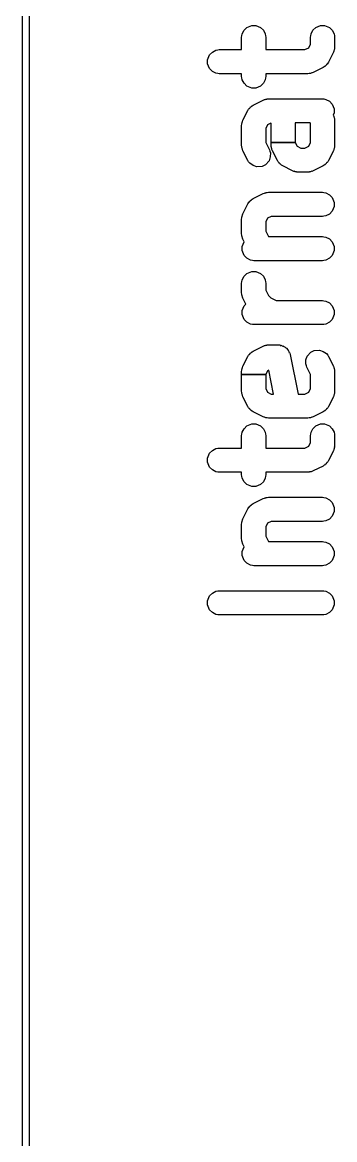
# Model space of a CAD drawing. Header units: millimetres. Extents: x 102.9 to 147, y -135 to -49.9.
# Drawn here: x 102.95 to 107.48, y -126.69 to -110.46 of the extents above; entities that cross this region are included whole.
import ezdxf

# ---------------------------------------------------------------- set-up
doc = ezdxf.new("R2010")
doc.units = ezdxf.units.MM
doc.layers.add('F.Silkscreen', color=41, linetype='CONTINUOUS', true_color=0xf2eda1)

msp = doc.modelspace()

# ---------------------------------------------------------------- linework, layer by layer
at = {"layer": 'F.Silkscreen', "linetype": 'CONTINUOUS'}
for p, q in [((102.95, -135), (102.95, -50)), ((103.05, -50.05), (103.05, -134.95)), ((106.135549, -110.659061), (106.141258, -110.63036)), ((106.141258, -110.63036), (106.168626, -110.579158)), ((106.168626, -110.579158), (106.209216, -110.538568)), ((106.209216, -110.538568), (106.279927, -110.509279)), ((106.279927, -110.509279), (106.337329, -110.509279)), ((106.337329, -110.509279), (106.40804, -110.538568)), ((106.40804, -110.538568), (106.44863, -110.579158)), ((106.44863, -110.579158), (106.475998, -110.63036)), ((106.475998, -110.63036), (106.481707, -110.659061)), ((107.135549, -110.659061), (107.141258, -110.63036)), ((107.141258, -110.63036), (107.168626, -110.579158)), ((107.168626, -110.579158), (107.209216, -110.538568)), ((107.209216, -110.538568), (107.279927, -110.509279)), ((107.279927, -110.509279), (107.337329, -110.509279)), ((107.337329, -110.509279), (107.40804, -110.538568)), ((107.40804, -110.538568), (107.44863, -110.579158)), ((107.44863, -110.579158), (107.475998, -110.63036)), ((107.475998, -110.63036), (107.481707, -110.659061)), ((106.133628, -110.67857), (106.135549, -110.659061)), ((106.133628, -110.860713), (106.133628, -110.67857)), ((106.481707, -110.659061), (106.483628, -110.67857)), ((106.483628, -110.67857), (106.483628, -110.860713)), ((107.106762, -110.833845), (107.133628, -110.780115)), ((107.133628, -110.67857), (107.135549, -110.659061)), ((107.133628, -110.780115), (107.133628, -110.67857)), ((107.481707, -110.659061), (107.483628, -110.67857)), ((107.483628, -110.67857), (107.483628, -110.821427)), ((105.639337, -111.007012), (105.668626, -110.936301)), ((105.668626, -110.936301), (105.709216, -110.895711)), ((105.709216, -110.895711), (105.760418, -110.868343)), ((105.760418, -110.868343), (105.789119, -110.862634)), ((105.789119, -110.862634), (105.808628, -110.860713)), ((105.808628, -110.860713), (106.133628, -110.860713)), ((106.483628, -110.860713), (107.053029, -110.860713)), ((107.053029, -110.860713), (107.106762, -110.833845)), ((107.465153, -110.899689), (107.393725, -111.042546)), ((107.472162, -110.88137), (107.465153, -110.899689)), ((107.475999, -110.869628), (107.471849, -110.877388)), ((107.471849, -110.877388), (107.473154, -110.877746)), ((107.473154, -110.877746), (107.472162, -110.88137)), ((107.477648, -110.861333), (107.475999, -110.869628)), ((107.479886, -110.853164), (107.477648, -110.861333)), ((107.480972, -110.844625), (107.479646, -110.844361)), ((107.479646, -110.844361), (107.479886, -110.853164)), ((107.481705, -110.840941), (107.480972, -110.844625)), ((107.483628, -110.821427), (107.481705, -110.840941)), ((105.639337, -111.064414), (105.639337, -111.007012)), ((105.668626, -111.135125), (105.639337, -111.064414)), ((107.315462, -111.120809), (107.172604, -111.192238)), ((107.332057, -111.110362), (107.315462, -111.120809)), ((107.343853, -111.101206), (107.332057, -111.110362)), ((107.349293, -111.093614), (107.34198, -111.098794)), ((107.34198, -111.098794), (107.343853, -111.101206)), ((107.350925, -111.095718), (107.349293, -111.093614)), ((107.355159, -111.092433), (107.350925, -111.095718)), ((107.359383, -111.086467), (107.355159, -111.092433)), ((107.365349, -111.082243), (107.359383, -111.086467)), ((107.368634, -111.078009), (107.365349, -111.082243)), ((107.37171, -111.069064), (107.36653, -111.076377)), ((107.36653, -111.076377), (107.368634, -111.078009)), ((107.374122, -111.070937), (107.37171, -111.069064)), ((107.383278, -111.059141), (107.374122, -111.070937)), ((107.393725, -111.042546), (107.383278, -111.059141)), ((105.709216, -111.175715), (105.668626, -111.135125)), ((105.760418, -111.203083), (105.709216, -111.175715)), ((105.789119, -111.208792), (105.760418, -111.203083)), ((105.808628, -111.210713), (105.789119, -111.208792)), ((106.133628, -111.210713), (105.808628, -111.210713)), ((106.133628, -111.249998), (106.133628, -111.210713)), ((106.135549, -111.269507), (106.133628, -111.249998)), ((106.141258, -111.298208), (106.135549, -111.269507)), ((106.481707, -111.269507), (106.475998, -111.298208)), ((106.483628, -111.249998), (106.481707, -111.269507)), ((107.094342, -111.210713), (106.483628, -111.210713)), ((106.483628, -111.210713), (106.483628, -111.249998)), ((107.113856, -111.20879), (107.094342, -111.210713)), ((107.11754, -111.208057), (107.113856, -111.20879)), ((107.126076, -111.206972), (107.117276, -111.206733)), ((107.117276, -111.206733), (107.11754, -111.208057)), ((107.134252, -111.204732), (107.126076, -111.206972)), ((107.142547, -111.203083), (107.134252, -111.204732)), ((107.150304, -111.198935), (107.142547, -111.203083)), ((107.150661, -111.200239), (107.150304, -111.198935)), ((107.154285, -111.199247), (107.150661, -111.200239)), ((107.172604, -111.192238), (107.154285, -111.199247)), ((106.168626, -111.34941), (106.141258, -111.298208)), ((106.209216, -111.39), (106.168626, -111.34941)), ((106.279927, -111.419289), (106.209216, -111.39)), ((106.337329, -111.419289), (106.279927, -111.419289)), ((106.40804, -111.39), (106.337329, -111.419289)), ((106.44863, -111.34941), (106.40804, -111.39)), ((106.475998, -111.298208), (106.44863, -111.34941)), ((106.301795, -111.664902), (106.444652, -111.593474)), ((106.444652, -111.593474), (106.46294, -111.586474)), ((106.46294, -111.586474), (106.466563, -111.585481)), ((106.466563, -111.585481), (106.466921, -111.586787)), ((106.466921, -111.586787), (106.474704, -111.58263)), ((106.474704, -111.58263), (106.483014, -111.580976)), ((106.483014, -111.580976), (106.491187, -111.578739)), ((106.491187, -111.578739), (106.500009, -111.578977)), ((106.499745, -111.577647), (106.50343, -111.576915)), ((106.500009, -111.578977), (106.499745, -111.577647)), ((106.50343, -111.576915), (106.522914, -111.574999)), ((106.522914, -111.574999), (107.308628, -111.574999)), ((107.308628, -111.574999), (107.328137, -111.57692)), ((107.328137, -111.57692), (107.356838, -111.582629)), ((107.356838, -111.582629), (107.40804, -111.609997)), ((107.40804, -111.609997), (107.44863, -111.650587)), ((106.152103, -111.886021), (106.223532, -111.743164)), ((106.223532, -111.743164), (106.233973, -111.726577)), ((106.233973, -111.726577), (106.243128, -111.71478)), ((106.243128, -111.71478), (106.245535, -111.716648)), ((106.245535, -111.716648), (106.250735, -111.709308)), ((106.248639, -111.707681), (106.251925, -111.703448)), ((106.250735, -111.709308), (106.248639, -111.707681)), ((106.251925, -111.703448), (106.257868, -111.699238)), ((106.257868, -111.699238), (106.262078, -111.693295)), ((106.262078, -111.693295), (106.266311, -111.690009)), ((106.266311, -111.690009), (106.267938, -111.692105)), ((106.267938, -111.692105), (106.275278, -111.686905)), ((106.27341, -111.684498), (106.285207, -111.675343)), ((106.275278, -111.686905), (106.27341, -111.684498)), ((106.285207, -111.675343), (106.301795, -111.664902)), ((107.44863, -111.650587), (107.477919, -111.721298)), ((107.477919, -111.721298), (107.477919, -111.7787)), ((106.137367, -111.93256), (106.139602, -111.924395)), ((106.137604, -111.941378), (106.137367, -111.93256)), ((106.139602, -111.924395), (106.141259, -111.916069)), ((106.141259, -111.916069), (106.145414, -111.90829)), ((106.14411, -111.907933), (106.145103, -111.90431)), ((106.145414, -111.90829), (106.14411, -111.907933)), ((106.145103, -111.90431), (106.152103, -111.886021)), ((106.558937, -111.927642), (106.510493, -111.951863)), ((106.5622, -111.934168), (106.558937, -111.927642)), ((106.5622, -112.208687), (106.5622, -111.934168)), ((107.129043, -111.924999), (106.9122, -111.924999)), ((106.9122, -111.924999), (106.9122, -112.208687)), ((107.133628, -111.934168), (107.129043, -111.924999)), ((107.133628, -112.208687), (107.133628, -111.934168)), ((107.477919, -111.7787), (107.464003, -111.812295)), ((107.464003, -111.812295), (107.465152, -111.814593)), ((107.465152, -111.814593), (107.47216, -111.832906)), ((107.473152, -111.836529), (107.471847, -111.836886)), ((107.471847, -111.836886), (107.475999, -111.844654)), ((107.47216, -111.832906), (107.473152, -111.836529)), ((107.475999, -111.844654), (107.47765, -111.852959)), ((107.47765, -111.852959), (107.479886, -111.861121)), ((107.479886, -111.861121), (107.479645, -111.869926)), ((107.479645, -111.869926), (107.480973, -111.869662)), ((107.480973, -111.869662), (107.481706, -111.873347)), ((107.481706, -111.873347), (107.483628, -111.892856)), ((107.483628, -111.892856), (107.483628, -112.249999)), ((106.133628, -111.964284), (106.135544, -111.9448)), ((106.133628, -112.249999), (106.133628, -111.964284)), ((106.135544, -111.9448), (106.136276, -111.941115)), ((106.136276, -111.941115), (106.137604, -111.941378)), ((106.510493, -111.951863), (106.483628, -112.005595)), ((106.483628, -112.005595), (106.483628, -112.208686)), ((106.135545, -112.269488), (106.133628, -112.249999)), ((106.483628, -112.208686), (106.536582, -112.314594)), ((106.5622, -112.249999), (106.5622, -112.208687)), ((106.5622, -112.208687), (106.9122, -112.208687)), ((106.9122, -112.208687), (106.5622, -112.208687)), ((106.564117, -112.269488), (106.5622, -112.249999)), ((106.9122, -112.208687), (106.939064, -112.262418)), ((106.939064, -112.262418), (106.992797, -112.289284)), ((107.05303, -112.289284), (107.106762, -112.262418)), ((107.106762, -112.262418), (107.133628, -112.208687)), ((107.483628, -112.249999), (107.481705, -112.269513)), ((106.136277, -112.273172), (106.135545, -112.269488)), ((106.137603, -112.272908), (106.136277, -112.273172)), ((106.137367, -112.281725), (106.137603, -112.272908)), ((106.139605, -112.289899), (106.137367, -112.281725)), ((106.141259, -112.298212), (106.139605, -112.289899)), ((106.145413, -112.305985), (106.141259, -112.298212)), ((106.144108, -112.306343), (106.145413, -112.305985)), ((106.145101, -112.309967), (106.144108, -112.306343)), ((106.152103, -112.328262), (106.145101, -112.309967)), ((106.223532, -112.471119), (106.152103, -112.328262)), ((106.549737, -112.419161), (106.531585, -112.473618)), ((106.536582, -112.314594), (106.543588, -112.332903)), ((106.543588, -112.332903), (106.551317, -112.361127)), ((106.551317, -112.361127), (106.549737, -112.419161)), ((106.564849, -112.273172), (106.564117, -112.269488)), ((106.566175, -112.272908), (106.564849, -112.273172)), ((106.565939, -112.281725), (106.566175, -112.272908)), ((106.568177, -112.289899), (106.565939, -112.281725)), ((106.569831, -112.298212), (106.568177, -112.289899)), ((106.573985, -112.305985), (106.569831, -112.298212)), ((106.57268, -112.306343), (106.573985, -112.305985)), ((106.573673, -112.309967), (106.57268, -112.306343)), ((106.580675, -112.328261), (106.573673, -112.309967)), ((106.652103, -112.471118), (106.580675, -112.328261)), ((106.992797, -112.289284), (107.05303, -112.289284)), ((107.465153, -112.328261), (107.393725, -112.471118)), ((107.472162, -112.309942), (107.465153, -112.328261)), ((107.475999, -112.2982), (107.471849, -112.30596)), ((107.471849, -112.30596), (107.473154, -112.306318)), ((107.473154, -112.306318), (107.472162, -112.309942)), ((107.477648, -112.289905), (107.475999, -112.2982)), ((107.479886, -112.281736), (107.477648, -112.289905)), ((107.480972, -112.273197), (107.479646, -112.272933)), ((107.479646, -112.272933), (107.479886, -112.281736)), ((107.481705, -112.269513), (107.480972, -112.273197)), ((106.233976, -112.487709), (106.223532, -112.471119)), ((106.251918, -112.510827), (106.233976, -112.487709)), ((106.299295, -112.544384), (106.251918, -112.510827)), ((106.353752, -112.562536), (106.299295, -112.544384)), ((106.430095, -112.55711), (106.353752, -112.562536)), ((106.481437, -112.531439), (106.430095, -112.55711)), ((106.481438, -112.531438), (106.481437, -112.531439)), ((106.531585, -112.473618), (106.481438, -112.531438)), ((106.662547, -112.487709), (106.652103, -112.471118)), ((106.671702, -112.499505), (106.662547, -112.487709)), ((106.67411, -112.497635), (106.671702, -112.499505)), ((106.679301, -112.504963), (106.67411, -112.497635)), ((106.677203, -112.506592), (106.679301, -112.504963)), ((106.680489, -112.510826), (106.677203, -112.506592)), ((106.68644, -112.51504), (106.680489, -112.510826)), ((106.69066, -112.520998), (106.68644, -112.51504)), ((106.694893, -112.524283), (106.69066, -112.520998)), ((106.696523, -112.522182), (106.694893, -112.524283)), ((106.703847, -112.527369), (106.696523, -112.522182)), ((106.701977, -112.52978), (106.703847, -112.527369)), ((106.713774, -112.538936), (106.701977, -112.52978)), ((106.730366, -112.549381), (106.713774, -112.538936)), ((106.873223, -112.620809), (106.730366, -112.549381)), ((107.315462, -112.549381), (107.172604, -112.620809)), ((107.332057, -112.538934), (107.315462, -112.549381)), ((107.343853, -112.529778), (107.332057, -112.538934)), ((107.349293, -112.522186), (107.34198, -112.527366)), ((107.34198, -112.527366), (107.343853, -112.529778)), ((107.350925, -112.52429), (107.349293, -112.522186)), ((107.355159, -112.521005), (107.350925, -112.52429)), ((107.359383, -112.515039), (107.355159, -112.521005)), ((107.365349, -112.510815), (107.359383, -112.515039)), ((107.368634, -112.506581), (107.365349, -112.510815)), ((107.37171, -112.497636), (107.36653, -112.504949)), ((107.36653, -112.504949), (107.368634, -112.506581)), ((107.374122, -112.499509), (107.37171, -112.497636)), ((107.383278, -112.487713), (107.374122, -112.499509)), ((107.393725, -112.471118), (107.383278, -112.487713)), ((106.891535, -112.627816), (106.873223, -112.620809)), ((106.895158, -112.628808), (106.891535, -112.627816)), ((106.895515, -112.627503), (106.895158, -112.628808)), ((106.903283, -112.631655), (106.895515, -112.627503)), ((106.911588, -112.633306), (106.903283, -112.631655)), ((106.91975, -112.635542), (106.911588, -112.633306)), ((106.928555, -112.635301), (106.91975, -112.635542)), ((106.928291, -112.636629), (106.928555, -112.635301)), ((106.931976, -112.637362), (106.928291, -112.636629)), ((106.951485, -112.639284), (106.931976, -112.637362)), ((107.094342, -112.639284), (106.951485, -112.639284)), ((107.113856, -112.637361), (107.094342, -112.639284)), ((107.11754, -112.636628), (107.113856, -112.637361)), ((107.126076, -112.635543), (107.117276, -112.635304)), ((107.117276, -112.635304), (107.11754, -112.636628)), ((107.134252, -112.633303), (107.126076, -112.635543)), ((107.142547, -112.631654), (107.134252, -112.633303)), ((107.150304, -112.627506), (107.142547, -112.631654)), ((107.150661, -112.62881), (107.150304, -112.627506)), ((107.154285, -112.627818), (107.150661, -112.62881)), ((107.172604, -112.620809), (107.154285, -112.627818)), ((106.233973, -113.08372), (106.243128, -113.071923)), ((106.243128, -113.071923), (106.245535, -113.073791)), ((106.245535, -113.073791), (106.250735, -113.066451)), ((106.248639, -113.064824), (106.251925, -113.060591)), ((106.250735, -113.066451), (106.248639, -113.064824)), ((106.251925, -113.060591), (106.257868, -113.056381)), ((106.257868, -113.056381), (106.262078, -113.050438)), ((106.262078, -113.050438), (106.266311, -113.047152)), ((106.266311, -113.047152), (106.267938, -113.049248)), ((106.267938, -113.049248), (106.275278, -113.044048)), ((106.27341, -113.041641), (106.285207, -113.032486)), ((106.275278, -113.044048), (106.27341, -113.041641)), ((106.285207, -113.032486), (106.301795, -113.022045)), ((106.301795, -113.022045), (106.444652, -112.950617)), ((106.444652, -112.950617), (106.46294, -112.943617)), ((106.46294, -112.943617), (106.466563, -112.942624)), ((106.466563, -112.942624), (106.466921, -112.94393)), ((106.466921, -112.94393), (106.474704, -112.939773)), ((106.474704, -112.939773), (106.483014, -112.938119)), ((106.483014, -112.938119), (106.491187, -112.935882)), ((106.491187, -112.935882), (106.500009, -112.93612)), ((106.499745, -112.93479), (106.50343, -112.934058)), ((106.500009, -112.93612), (106.499745, -112.93479)), ((106.50343, -112.934058), (106.522914, -112.932142)), ((106.522914, -112.932142), (107.308628, -112.932142)), ((107.308628, -112.932142), (107.328137, -112.934063)), ((107.328137, -112.934063), (107.356838, -112.939772)), ((107.356838, -112.939772), (107.40804, -112.96714)), ((107.40804, -112.96714), (107.44863, -113.00773)), ((107.44863, -113.00773), (107.477919, -113.078441)), ((106.152103, -113.243164), (106.223532, -113.100307)), ((106.223532, -113.100307), (106.233973, -113.08372)), ((107.44863, -113.206554), (107.40804, -113.247144)), ((107.477919, -113.135843), (107.44863, -113.206554)), ((107.477919, -113.078441), (107.477919, -113.135843)), ((106.133628, -113.321427), (106.135544, -113.301943)), ((106.133628, -113.535713), (106.133628, -113.321427)), ((106.135544, -113.301943), (106.136276, -113.298258)), ((106.136276, -113.298258), (106.137604, -113.298521)), ((106.137367, -113.289703), (106.139602, -113.281538)), ((106.137604, -113.298521), (106.137367, -113.289703)), ((106.139602, -113.281538), (106.141259, -113.273212)), ((106.141259, -113.273212), (106.145414, -113.265433)), ((106.14411, -113.265076), (106.145103, -113.261453)), ((106.145414, -113.265433), (106.14411, -113.265076)), ((106.145103, -113.261453), (106.152103, -113.243164)), ((106.510493, -113.309006), (106.483628, -113.362738)), ((106.483628, -113.362738), (106.483628, -113.4944)), ((106.564224, -113.282142), (106.510493, -113.309006)), ((107.308628, -113.282142), (106.564224, -113.282142)), ((107.328137, -113.280221), (107.308628, -113.282142)), ((107.356838, -113.274512), (107.328137, -113.280221)), ((107.40804, -113.247144), (107.356838, -113.274512)), ((106.135545, -113.555202), (106.133628, -113.535713)), ((106.136277, -113.558886), (106.135545, -113.555202)), ((106.137603, -113.558622), (106.136277, -113.558886)), ((106.137367, -113.567439), (106.137603, -113.558622)), ((106.483628, -113.4944), (106.523881, -113.574906)), ((106.139605, -113.575613), (106.137367, -113.567439)), ((106.139337, -113.721298), (106.168626, -113.650587)), ((106.139337, -113.7787), (106.139337, -113.721298)), ((106.141259, -113.583926), (106.139605, -113.575613)), ((106.145413, -113.591699), (106.141259, -113.583926)), ((106.144108, -113.592057), (106.145413, -113.591699)), ((106.145101, -113.595681), (106.144108, -113.592057)), ((106.152103, -113.613976), (106.145101, -113.595681)), ((106.169814, -113.649398), (106.152103, -113.613976)), ((106.168626, -113.650587), (106.169814, -113.649398)), ((106.523881, -113.574906), (106.523974, -113.574999)), ((106.523974, -113.574999), (107.308628, -113.574999)), ((107.308628, -113.574999), (107.328137, -113.57692)), ((107.328137, -113.57692), (107.356838, -113.582629)), ((107.356838, -113.582629), (107.40804, -113.609997)), ((107.40804, -113.609997), (107.44863, -113.650587)), ((107.44863, -113.650587), (107.477919, -113.721298)), ((107.477919, -113.721298), (107.477919, -113.7787)), ((106.168626, -113.849411), (106.139337, -113.7787)), ((106.209216, -113.890001), (106.168626, -113.849411)), ((107.44863, -113.849411), (107.40804, -113.890001)), ((107.477919, -113.7787), (107.44863, -113.849411)), ((106.260418, -113.917369), (106.209216, -113.890001)), ((106.289119, -113.923078), (106.260418, -113.917369)), ((106.308628, -113.924999), (106.289119, -113.923078)), ((107.308628, -113.924999), (106.308628, -113.924999)), ((107.328137, -113.923078), (107.308628, -113.924999)), ((107.356838, -113.917369), (107.328137, -113.923078)), ((107.40804, -113.890001), (107.356838, -113.917369)), ((106.135549, -114.230489), (106.141258, -114.201788)), ((106.141258, -114.201788), (106.168626, -114.150586)), ((106.168626, -114.150586), (106.209216, -114.109996)), ((106.209216, -114.109996), (106.279927, -114.080707)), ((106.279927, -114.080707), (106.337329, -114.080707)), ((106.337329, -114.080707), (106.40804, -114.109996)), ((106.40804, -114.109996), (106.44863, -114.150586)), ((106.44863, -114.150586), (106.475998, -114.201788)), ((106.475998, -114.201788), (106.481707, -114.230489)), ((106.133628, -114.249998), (106.135549, -114.230489)), ((106.133628, -114.392855), (106.133628, -114.249998)), ((106.481707, -114.230489), (106.483628, -114.249998)), ((106.483628, -114.249998), (106.483628, -114.351543)), ((106.483628, -114.351543), (106.523881, -114.432049)), ((106.135545, -114.412344), (106.133628, -114.392855)), ((106.136277, -114.416028), (106.135545, -114.412344)), ((106.137603, -114.415764), (106.136277, -114.416028)), ((106.137367, -114.424581), (106.137603, -114.415764)), ((106.139605, -114.432755), (106.137367, -114.424581)), ((106.141259, -114.441068), (106.139605, -114.432755)), ((106.145413, -114.448841), (106.141259, -114.441068)), ((106.144108, -114.449199), (106.145413, -114.448841)), ((106.145101, -114.452823), (106.144108, -114.449199)), ((106.152103, -114.471117), (106.145101, -114.452823)), ((106.193624, -114.554159), (106.152103, -114.471117)), ((106.523881, -114.432049), (106.555148, -114.463316)), ((106.555148, -114.463316), (106.635655, -114.50357)), ((106.635655, -114.50357), (107.308628, -114.50357)), ((107.308628, -114.50357), (107.328137, -114.505491)), ((107.328137, -114.505491), (107.356838, -114.5112)), ((107.356838, -114.5112), (107.40804, -114.538568)), ((106.139337, -114.649869), (106.168626, -114.579158)), ((106.139337, -114.707271), (106.139337, -114.649869)), ((106.168626, -114.579158), (106.193624, -114.554159)), ((107.40804, -114.538568), (107.44863, -114.579158)), ((107.44863, -114.579158), (107.477919, -114.649869)), ((107.477919, -114.649869), (107.477919, -114.707271)), ((106.168626, -114.777982), (106.139337, -114.707271)), ((106.209216, -114.818572), (106.168626, -114.777982)), ((106.260418, -114.84594), (106.209216, -114.818572)), ((106.289119, -114.851649), (106.260418, -114.84594)), ((106.308628, -114.85357), (106.289119, -114.851649)), ((107.308628, -114.85357), (106.308628, -114.85357)), ((107.328137, -114.851649), (107.308628, -114.85357)), ((107.356838, -114.84594), (107.328137, -114.851649)), ((107.40804, -114.818572), (107.356838, -114.84594)), ((107.44863, -114.777982), (107.40804, -114.818572)), ((107.477919, -114.707271), (107.44863, -114.777982)), ((106.301795, -115.23633), (106.444652, -115.164902)), ((106.444652, -115.164902), (106.46294, -115.157902)), ((106.46294, -115.157902), (106.466563, -115.156909)), ((106.466563, -115.156909), (106.466921, -115.158215)), ((106.466921, -115.158215), (106.474704, -115.154058)), ((106.474704, -115.154058), (106.483014, -115.152404)), ((106.483014, -115.152404), (106.491187, -115.150167)), ((106.491187, -115.150167), (106.500009, -115.150405)), ((106.499745, -115.149075), (106.50343, -115.148343)), ((106.500009, -115.150405), (106.499745, -115.149075)), ((106.50343, -115.148343), (106.522914, -115.146427)), ((106.522914, -115.146427), (106.665771, -115.146427)), ((106.665771, -115.146427), (106.685277, -115.148348)), ((106.685277, -115.148348), (106.696148, -115.15051)), ((106.696148, -115.15051), (106.694944, -115.15656)), ((106.694944, -115.15656), (106.701779, -115.157913)), ((106.701779, -115.157913), (106.702982, -115.151869)), ((106.702982, -115.151869), (106.713988, -115.154059)), ((106.713988, -115.154059), (106.732614, -115.164015)), ((106.732614, -115.164015), (106.73579, -115.164644)), ((106.73579, -115.164644), (106.73893, -115.166737)), ((106.73893, -115.166737), (106.738608, -115.167219)), ((106.738608, -115.167219), (106.765183, -115.181425)), ((106.765183, -115.181425), (106.773625, -115.189867)), ((106.152103, -115.457449), (106.223532, -115.314592)), ((106.223532, -115.314592), (106.233973, -115.298005)), ((106.233973, -115.298005), (106.243128, -115.286208)), ((106.243128, -115.286208), (106.245535, -115.288076)), ((106.245535, -115.288076), (106.250735, -115.280736)), ((106.248639, -115.279109), (106.251925, -115.274876)), ((106.250735, -115.280736), (106.248639, -115.279109)), ((106.251925, -115.274876), (106.257868, -115.270666)), ((106.257868, -115.270666), (106.262078, -115.264723)), ((106.262078, -115.264723), (106.266311, -115.261437)), ((106.266311, -115.261437), (106.267938, -115.263533)), ((106.267938, -115.263533), (106.275278, -115.258333)), ((106.27341, -115.255926), (106.285207, -115.246771)), ((106.275278, -115.258333), (106.27341, -115.255926)), ((106.285207, -115.246771), (106.301795, -115.23633)), ((106.773625, -115.189867), (106.783558, -115.196489)), ((106.783558, -115.196489), (106.802693, -115.219756)), ((106.802693, -115.219756), (106.803104, -115.219346)), ((106.803104, -115.219346), (106.805773, -115.222015)), ((106.805773, -115.222015), (106.807012, -115.225008)), ((106.807012, -115.225008), (106.820437, -115.241331)), ((106.824742, -115.251694), (106.819046, -115.25406)), ((106.819046, -115.25406), (106.821708, -115.260486)), ((106.820437, -115.241331), (106.824742, -115.251694)), ((106.821708, -115.260486), (106.827411, -115.258117)), ((106.827411, -115.258117), (106.831664, -115.268355)), ((106.831664, -115.268355), (106.837373, -115.287106)), ((106.837373, -115.287106), (106.952094, -115.860712)), ((107.06752, -115.36655), (107.085672, -115.312093)), ((107.085672, -115.312093), (107.135819, -115.254273)), ((107.135819, -115.254273), (107.13582, -115.254272)), ((107.13582, -115.254272), (107.187162, -115.228601)), ((107.187162, -115.228601), (107.263505, -115.223175)), ((107.263505, -115.223175), (107.317962, -115.241327)), ((107.317962, -115.241327), (107.365339, -115.274884)), ((107.365339, -115.274884), (107.383281, -115.298002)), ((107.383281, -115.298002), (107.393725, -115.314593)), ((107.393725, -115.314593), (107.465153, -115.45745)), ((106.137367, -115.503988), (106.139602, -115.495823)), ((106.137604, -115.512806), (106.137367, -115.503988)), ((106.139602, -115.495823), (106.141259, -115.487497)), ((106.141259, -115.487497), (106.145414, -115.479718)), ((106.14411, -115.479361), (106.145103, -115.475738)), ((106.145414, -115.479718), (106.14411, -115.479361)), ((106.145103, -115.475738), (106.152103, -115.457449)), ((107.06594, -115.424584), (107.06752, -115.36655)), ((107.073669, -115.452808), (107.06594, -115.424584)), ((107.080675, -115.471117), (107.073669, -115.452808)), ((107.133628, -115.577023), (107.080675, -115.471117)), ((107.465153, -115.45745), (107.47216, -115.475762)), ((107.473152, -115.479385), (107.471847, -115.479742)), ((107.471847, -115.479742), (107.475999, -115.48751)), ((107.47216, -115.475762), (107.473152, -115.479385)), ((107.475999, -115.48751), (107.47765, -115.495815)), ((107.47765, -115.495815), (107.479886, -115.503977)), ((107.479886, -115.503977), (107.479645, -115.512782)), ((106.133628, -115.535712), (106.135544, -115.516228)), ((106.133628, -115.577023), (106.133628, -115.535712)), ((106.133628, -115.821427), (106.133628, -115.577023)), ((106.133628, -115.577023), (106.483628, -115.577023)), ((106.483628, -115.577023), (106.133628, -115.577023)), ((106.135544, -115.516228), (106.136276, -115.512543)), ((106.136276, -115.512543), (106.137604, -115.512806)), ((106.510493, -115.523291), (106.483628, -115.577023)), ((106.483628, -115.577023), (106.483628, -115.780114)), ((106.526115, -115.51548), (106.510493, -115.523291)), ((106.595162, -115.860712), (106.526115, -115.51548)), ((107.133628, -115.780115), (107.133628, -115.577023)), ((107.479645, -115.512782), (107.480973, -115.512518)), ((107.480973, -115.512518), (107.481706, -115.516203)), ((107.481706, -115.516203), (107.483628, -115.535712)), ((107.483628, -115.535712), (107.483628, -115.821427)), ((106.135545, -115.840916), (106.133628, -115.821427)), ((106.483628, -115.780114), (106.510493, -115.833846)), ((107.106762, -115.833846), (107.133628, -115.780115)), ((107.483628, -115.821427), (107.481705, -115.840941)), ((106.136277, -115.8446), (106.135545, -115.840916)), ((106.137603, -115.844336), (106.136277, -115.8446)), ((106.137367, -115.853153), (106.137603, -115.844336)), ((106.139605, -115.861327), (106.137367, -115.853153)), ((106.141259, -115.86964), (106.139605, -115.861327)), ((106.145413, -115.877413), (106.141259, -115.86964)), ((106.144108, -115.877771), (106.145413, -115.877413)), ((106.145101, -115.881395), (106.144108, -115.877771)), ((106.152103, -115.89969), (106.145101, -115.881395)), ((106.223532, -116.042547), (106.152103, -115.89969)), ((106.510493, -115.833846), (106.564226, -115.860712)), ((106.564226, -115.860712), (106.595162, -115.860712)), ((106.952094, -115.860712), (107.05303, -115.860712)), ((107.05303, -115.860712), (107.106762, -115.833846)), ((107.465153, -115.899689), (107.393725, -116.042546)), ((107.472162, -115.88137), (107.465153, -115.899689)), ((107.475999, -115.869628), (107.471849, -115.877388)), ((107.471849, -115.877388), (107.473154, -115.877746)), ((107.473154, -115.877746), (107.472162, -115.88137)), ((107.477648, -115.861333), (107.475999, -115.869628)), ((107.479886, -115.853164), (107.477648, -115.861333)), ((107.480972, -115.844625), (107.479646, -115.844361)), ((107.479646, -115.844361), (107.479886, -115.853164)), ((107.481705, -115.840941), (107.480972, -115.844625)), ((106.233976, -116.059137), (106.223532, -116.042547)), ((106.243131, -116.070933), (106.233976, -116.059137)), ((106.245539, -116.069063), (106.243131, -116.070933)), ((106.25073, -116.076391), (106.245539, -116.069063)), ((106.248632, -116.07802), (106.25073, -116.076391)), ((106.251918, -116.082254), (106.248632, -116.07802)), ((106.257869, -116.086468), (106.251918, -116.082254)), ((106.262089, -116.092426), (106.257869, -116.086468)), ((106.266322, -116.095711), (106.262089, -116.092426)), ((106.267952, -116.09361), (106.266322, -116.095711)), ((106.275276, -116.098797), (106.267952, -116.09361)), ((106.273406, -116.101208), (106.275276, -116.098797)), ((106.285203, -116.110364), (106.273406, -116.101208)), ((106.301795, -116.120809), (106.285203, -116.110364)), ((106.444652, -116.192237), (106.301795, -116.120809)), ((107.315462, -116.120809), (107.172604, -116.192237)), ((107.332057, -116.110362), (107.315462, -116.120809)), ((107.343853, -116.101206), (107.332057, -116.110362)), ((107.349293, -116.093614), (107.34198, -116.098794)), ((107.34198, -116.098794), (107.343853, -116.101206)), ((107.350925, -116.095718), (107.349293, -116.093614)), ((107.355159, -116.092433), (107.350925, -116.095718)), ((107.359383, -116.086467), (107.355159, -116.092433)), ((107.365349, -116.082243), (107.359383, -116.086467)), ((107.368634, -116.078009), (107.365349, -116.082243)), ((107.37171, -116.069064), (107.36653, -116.076377)), ((107.36653, -116.076377), (107.368634, -116.078009)), ((107.374122, -116.070937), (107.37171, -116.069064)), ((107.383278, -116.059141), (107.374122, -116.070937)), ((107.393725, -116.042546), (107.383278, -116.059141)), ((106.209216, -116.324282), (106.279927, -116.294993)), ((106.279927, -116.294993), (106.337329, -116.294993)), ((106.337329, -116.294993), (106.40804, -116.324282)), ((106.462964, -116.199244), (106.444652, -116.192237)), ((106.466587, -116.200236), (106.462964, -116.199244)), ((106.466944, -116.198931), (106.466587, -116.200236)), ((106.474712, -116.203083), (106.466944, -116.198931)), ((106.483017, -116.204734), (106.474712, -116.203083)), ((106.491179, -116.20697), (106.483017, -116.204734)), ((106.499984, -116.206729), (106.491179, -116.20697)), ((106.49972, -116.208057), (106.499984, -116.206729)), ((106.503405, -116.20879), (106.49972, -116.208057)), ((106.522914, -116.210712), (106.503405, -116.20879)), ((107.094342, -116.210712), (106.522914, -116.210712)), ((107.113856, -116.208789), (107.094342, -116.210712)), ((107.11754, -116.208056), (107.113856, -116.208789)), ((107.126076, -116.206971), (107.117276, -116.206732)), ((107.117276, -116.206732), (107.11754, -116.208056)), ((107.134252, -116.204731), (107.126076, -116.206971)), ((107.142547, -116.203082), (107.134252, -116.204731)), ((107.150304, -116.198934), (107.142547, -116.203082)), ((107.150661, -116.200238), (107.150304, -116.198934)), ((107.154285, -116.199246), (107.150661, -116.200238)), ((107.172604, -116.192237), (107.154285, -116.199246)), ((107.209216, -116.324282), (107.279927, -116.294993)), ((107.279927, -116.294993), (107.337329, -116.294993)), ((107.337329, -116.294993), (107.40804, -116.324282)), ((106.133628, -116.464284), (106.135549, -116.444775)), ((106.133628, -116.646427), (106.133628, -116.464284)), ((106.135549, -116.444775), (106.141258, -116.416074)), ((106.141258, -116.416074), (106.168626, -116.364872)), ((106.168626, -116.364872), (106.209216, -116.324282)), ((106.40804, -116.324282), (106.44863, -116.364872)), ((106.44863, -116.364872), (106.475998, -116.416074)), ((106.475998, -116.416074), (106.481707, -116.444775)), ((106.481707, -116.444775), (106.483628, -116.464284)), ((106.483628, -116.464284), (106.483628, -116.646427)), ((107.133628, -116.464284), (107.135549, -116.444775)), ((107.133628, -116.565829), (107.133628, -116.464284)), ((107.135549, -116.444775), (107.141258, -116.416074)), ((107.141258, -116.416074), (107.168626, -116.364872)), ((107.168626, -116.364872), (107.209216, -116.324282)), ((107.40804, -116.324282), (107.44863, -116.364872)), ((107.44863, -116.364872), (107.475998, -116.416074)), ((107.475998, -116.416074), (107.481707, -116.444775)), ((107.481707, -116.444775), (107.483628, -116.464284)), ((107.483628, -116.464284), (107.483628, -116.607141)), ((107.053029, -116.646427), (107.106762, -116.619559)), ((107.106762, -116.619559), (107.133628, -116.565829)), ((107.479886, -116.638878), (107.477648, -116.647047)), ((107.480972, -116.630339), (107.479646, -116.630075)), ((107.479646, -116.630075), (107.479886, -116.638878)), ((107.481705, -116.626655), (107.480972, -116.630339)), ((107.483628, -116.607141), (107.481705, -116.626655)), ((105.639337, -116.792726), (105.668626, -116.722015)), ((105.639337, -116.850128), (105.639337, -116.792726)), ((105.668626, -116.722015), (105.709216, -116.681425)), ((105.709216, -116.681425), (105.760418, -116.654057)), ((105.760418, -116.654057), (105.789119, -116.648348)), ((105.789119, -116.648348), (105.808628, -116.646427)), ((105.808628, -116.646427), (106.133628, -116.646427)), ((106.483628, -116.646427), (107.053029, -116.646427)), ((107.465153, -116.685403), (107.393725, -116.82826)), ((107.472162, -116.667084), (107.465153, -116.685403)), ((107.475999, -116.655342), (107.471849, -116.663102)), ((107.471849, -116.663102), (107.473154, -116.66346)), ((107.473154, -116.66346), (107.472162, -116.667084)), ((107.477648, -116.647047), (107.475999, -116.655342)), ((105.668626, -116.920839), (105.639337, -116.850128)), ((105.709216, -116.961429), (105.668626, -116.920839)), ((105.760418, -116.988797), (105.709216, -116.961429)), ((107.315462, -116.906523), (107.172604, -116.977952)), ((107.332057, -116.896076), (107.315462, -116.906523)), ((107.343853, -116.88692), (107.332057, -116.896076)), ((107.349293, -116.879328), (107.34198, -116.884508)), ((107.34198, -116.884508), (107.343853, -116.88692)), ((107.350925, -116.881432), (107.349293, -116.879328)), ((107.355159, -116.878147), (107.350925, -116.881432)), ((107.359383, -116.872181), (107.355159, -116.878147)), ((107.365349, -116.867957), (107.359383, -116.872181)), ((107.368634, -116.863723), (107.365349, -116.867957)), ((107.37171, -116.854778), (107.36653, -116.862091)), ((107.36653, -116.862091), (107.368634, -116.863723)), ((107.374122, -116.856651), (107.37171, -116.854778)), ((107.383278, -116.844855), (107.374122, -116.856651)), ((107.393725, -116.82826), (107.383278, -116.844855)), ((105.789119, -116.994506), (105.760418, -116.988797)), ((105.808628, -116.996427), (105.789119, -116.994506)), ((106.133628, -116.996427), (105.808628, -116.996427)), ((106.133628, -117.035712), (106.133628, -116.996427)), ((106.135549, -117.055221), (106.133628, -117.035712)), ((106.141258, -117.083922), (106.135549, -117.055221)), ((106.168626, -117.135124), (106.141258, -117.083922)), ((106.475998, -117.083922), (106.44863, -117.135124)), ((106.481707, -117.055221), (106.475998, -117.083922)), ((106.483628, -117.035712), (106.481707, -117.055221)), ((107.094342, -116.996427), (106.483628, -116.996427)), ((106.483628, -116.996427), (106.483628, -117.035712)), ((107.113856, -116.994504), (107.094342, -116.996427)), ((107.11754, -116.993771), (107.113856, -116.994504)), ((107.126076, -116.992686), (107.117276, -116.992447)), ((107.117276, -116.992447), (107.11754, -116.993771)), ((107.134252, -116.990446), (107.126076, -116.992686)), ((107.142547, -116.988797), (107.134252, -116.990446)), ((107.150304, -116.984649), (107.142547, -116.988797)), ((107.150661, -116.985953), (107.150304, -116.984649)), ((107.154285, -116.984961), (107.150661, -116.985953)), ((107.172604, -116.977952), (107.154285, -116.984961)), ((106.209216, -117.175714), (106.168626, -117.135124)), ((106.279927, -117.205003), (106.209216, -117.175714)), ((106.337329, -117.205003), (106.279927, -117.205003)), ((106.40804, -117.175714), (106.337329, -117.205003)), ((106.44863, -117.135124), (106.40804, -117.175714)), ((106.285207, -117.461057), (106.301795, -117.450616)), ((106.301795, -117.450616), (106.444652, -117.379188)), ((106.444652, -117.379188), (106.46294, -117.372188)), ((106.46294, -117.372188), (106.466563, -117.371195)), ((106.466563, -117.371195), (106.466921, -117.372501)), ((106.466921, -117.372501), (106.474704, -117.368344)), ((106.474704, -117.368344), (106.483014, -117.36669)), ((106.483014, -117.36669), (106.491187, -117.364453)), ((106.491187, -117.364453), (106.500009, -117.364691)), ((106.499745, -117.363361), (106.50343, -117.362629)), ((106.500009, -117.364691), (106.499745, -117.363361)), ((106.50343, -117.362629), (106.522914, -117.360713)), ((106.522914, -117.360713), (107.308628, -117.360713)), ((107.308628, -117.360713), (107.328137, -117.362634)), ((107.328137, -117.362634), (107.356838, -117.368343)), ((107.356838, -117.368343), (107.40804, -117.395711)), ((107.40804, -117.395711), (107.44863, -117.436301)), ((107.44863, -117.436301), (107.477919, -117.507012)), ((106.152103, -117.671735), (106.223532, -117.528878)), ((106.223532, -117.528878), (106.233973, -117.512291)), ((106.233973, -117.512291), (106.243128, -117.500494)), ((106.243128, -117.500494), (106.245535, -117.502362)), ((106.245535, -117.502362), (106.250735, -117.495022)), ((106.248639, -117.493395), (106.251925, -117.489162)), ((106.250735, -117.495022), (106.248639, -117.493395)), ((106.251925, -117.489162), (106.257868, -117.484952)), ((106.257868, -117.484952), (106.262078, -117.479009)), ((106.262078, -117.479009), (106.266311, -117.475723)), ((106.266311, -117.475723), (106.267938, -117.477819)), ((106.267938, -117.477819), (106.275278, -117.472619)), ((106.27341, -117.470212), (106.285207, -117.461057)), ((106.275278, -117.472619), (106.27341, -117.470212)), ((107.477919, -117.564414), (107.44863, -117.635125)), ((107.477919, -117.507012), (107.477919, -117.564414)), ((106.133628, -117.749998), (106.135544, -117.730514)), ((106.133628, -117.964284), (106.133628, -117.749998)), ((106.135544, -117.730514), (106.136276, -117.726829)), ((106.136276, -117.726829), (106.137604, -117.727092)), ((106.137367, -117.718274), (106.139602, -117.710109)), ((106.137604, -117.727092), (106.137367, -117.718274)), ((106.139602, -117.710109), (106.141259, -117.701783)), ((106.141259, -117.701783), (106.145414, -117.694004)), ((106.14411, -117.693647), (106.145103, -117.690024)), ((106.145414, -117.694004), (106.14411, -117.693647)), ((106.145103, -117.690024), (106.152103, -117.671735)), ((106.510493, -117.737577), (106.483628, -117.791309)), ((106.564224, -117.710713), (106.510493, -117.737577)), ((107.308628, -117.710713), (106.564224, -117.710713)), ((107.328137, -117.708792), (107.308628, -117.710713)), ((107.356838, -117.703083), (107.328137, -117.708792)), ((107.40804, -117.675715), (107.356838, -117.703083)), ((107.44863, -117.635125), (107.40804, -117.675715)), ((106.483628, -117.791309), (106.483628, -117.922971)), ((106.483628, -117.922971), (106.523881, -118.003477)), ((106.135545, -117.983773), (106.133628, -117.964284)), ((106.136277, -117.987457), (106.135545, -117.983773)), ((106.137603, -117.987193), (106.136277, -117.987457)), ((106.137367, -117.99601), (106.137603, -117.987193)), ((106.139605, -118.004184), (106.137367, -117.99601)), ((106.139337, -118.149869), (106.168626, -118.079158)), ((106.141259, -118.012497), (106.139605, -118.004184)), ((106.145413, -118.02027), (106.141259, -118.012497)), ((106.144108, -118.020628), (106.145413, -118.02027)), ((106.145101, -118.024252), (106.144108, -118.020628)), ((106.152103, -118.042547), (106.145101, -118.024252)), ((106.169814, -118.077969), (106.152103, -118.042547)), ((106.168626, -118.079158), (106.169814, -118.077969)), ((106.523881, -118.003477), (106.523974, -118.00357)), ((106.523974, -118.00357), (107.308628, -118.00357)), ((107.308628, -118.00357), (107.328137, -118.005491)), ((107.328137, -118.005491), (107.356838, -118.0112)), ((107.356838, -118.0112), (107.40804, -118.038568)), ((107.40804, -118.038568), (107.44863, -118.079158)), ((107.44863, -118.079158), (107.477919, -118.149869)), ((106.139337, -118.207271), (106.139337, -118.149869)), ((106.168626, -118.277982), (106.139337, -118.207271)), ((107.477919, -118.207271), (107.44863, -118.277982)), ((107.477919, -118.149869), (107.477919, -118.207271)), ((106.209216, -118.318572), (106.168626, -118.277982)), ((106.260418, -118.34594), (106.209216, -118.318572)), ((106.289119, -118.351649), (106.260418, -118.34594)), ((106.308628, -118.35357), (106.289119, -118.351649)), ((107.308628, -118.35357), (106.308628, -118.35357)), ((107.328137, -118.351649), (107.308628, -118.35357)), ((107.356838, -118.34594), (107.328137, -118.351649)), ((107.40804, -118.318572), (107.356838, -118.34594)), ((107.44863, -118.277982), (107.40804, -118.318572)), ((105.668626, -118.793444), (105.709216, -118.752854)), ((105.709216, -118.752854), (105.760418, -118.725486)), ((105.760418, -118.725486), (105.789119, -118.719777)), ((105.789119, -118.719777), (105.808628, -118.717856)), ((105.808628, -118.717856), (107.308628, -118.717856)), ((107.308628, -118.717856), (107.328137, -118.719777)), ((107.328137, -118.719777), (107.356838, -118.725486)), ((107.356838, -118.725486), (107.40804, -118.752854)), ((107.40804, -118.752854), (107.44863, -118.793444)), ((105.639337, -118.864155), (105.668626, -118.793444)), ((105.639337, -118.921557), (105.639337, -118.864155)), ((107.44863, -118.793444), (107.477919, -118.864155)), ((107.477919, -118.864155), (107.477919, -118.921557)), ((105.668626, -118.992268), (105.639337, -118.921557)), ((105.709216, -119.032858), (105.668626, -118.992268)), ((105.760418, -119.060226), (105.709216, -119.032858)), ((105.789119, -119.065935), (105.760418, -119.060226)), ((105.808628, -119.067856), (105.789119, -119.065935)), ((107.308628, -119.067856), (105.808628, -119.067856)), ((107.328137, -119.065935), (107.308628, -119.067856)), ((107.356838, -119.060226), (107.328137, -119.065935)), ((107.40804, -119.032858), (107.356838, -119.060226)), ((107.44863, -118.992268), (107.40804, -119.032858)), ((107.477919, -118.921557), (107.44863, -118.992268))]:
    msp.add_line(p, q, dxfattribs=at)

doc.saveas('drawing.dxf')
